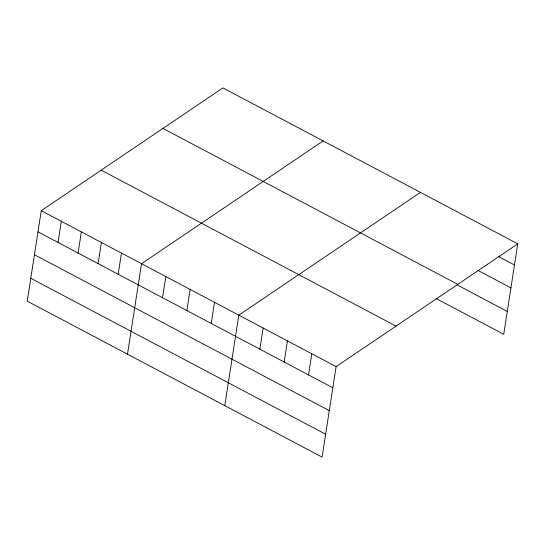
<?xml version="1.0" encoding="UTF-8"?>
<svg xmlns="http://www.w3.org/2000/svg" width="545" height="545" viewBox="0 0 545 545"><rect width="100%" height="100%" fill="white"/><g stroke="black" fill="none" stroke-linecap="round" stroke-linejoin="round"><path stroke-width="0.82" d="M41.257 210.69L27.25 301.167L322.102 457.098L336.108 366.621L517.75 243.833L222.898 87.902L41.257 210.69L336.108 366.621M58.036 242.443L61.306 221.297M78.085 253.043L81.355 231.897M98.134 263.651L101.404 242.505M118.183 274.251L121.453 253.105M127.503 354.182L141.509 263.705L323.144 140.917M162.56 297.72L165.83 276.574M186.881 310.582L190.157 289.436M211.208 323.451L214.485 302.305M224.799 405.644L238.805 315.167L420.447 192.378M259.863 349.175L263.133 328.029M284.183 362.044L287.46 340.897M308.511 374.906L311.781 353.76M517.75 243.833L503.744 334.31L435.925 298.442M498.259 256.402L514.473 264.979M477.761 270.313L510.938 287.855M162.955 128.422L457.807 284.354M457.16 284.919L507.286 311.433M101.2 170.169L396.052 326.101M37.98 231.836L332.838 387.768M34.444 254.713L329.296 410.651M30.793 278.291L325.644 434.222"/></g></svg>
